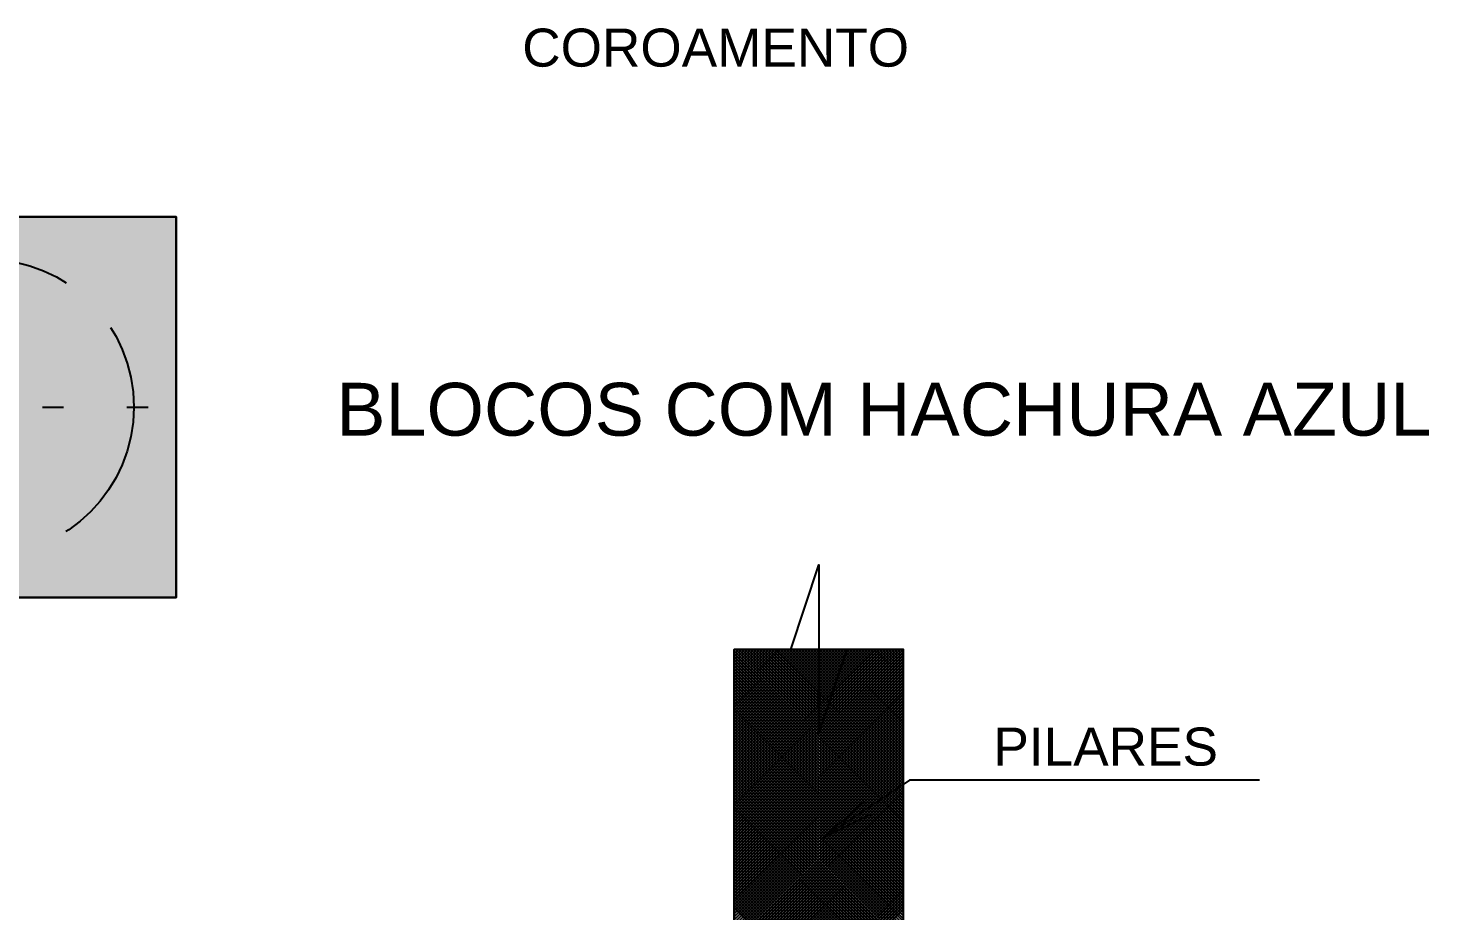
# Model space of a CAD drawing. Extents: x 0 to 119, y 0 to 84.
# Drawn here: x 56.64 to 63.27, y 39.89 to 44.06 of the extents above; entities that cross this region are included whole.
import ezdxf

# ---------------------------------------------------------------- set-up
doc = ezdxf.new("R2010")
doc.units = 0
doc.header["$MEASUREMENT"] = 0
doc.linetypes.add('ESTILO_TQS_0001', pattern=[1, 0.7, -0.3])
doc.linetypes.add('ESTILO_TQS_0002', pattern=[0.4, 0.1, -0.3])
for name, color, linetype in [('10', 252, 'CONTINUOUS'), ('18', 6, 'CONTINUOUS'), ('25', 130, 'CONTINUOUS'), ('29', 9, 'CONTINUOUS'), ('3', 7, 'CONTINUOUS'), ('32', 250, 'CONTINUOUS'), ('6', 178, 'CONTINUOUS')]:
    doc.layers.add(name, color=color, linetype=linetype)
doc.styles.add('TQS_ARIAL', font='arial.ttf')

msp = doc.modelspace()

# ---------------------------------------------------------------- linework, layer by layer
at = {"layer": '10', "color": 252, "linetype": 'ESTILO_TQS_0002'}
msp.add_line((55.510614, 42.271181), (57.376814, 42.271181), dxfattribs=at)
at = {"layer": '10', "color": 252, "linetype": 'ESTILO_TQS_0001'}
msp.add_circle((56.443714, 42.271181), 0.7, dxfattribs=at)
at = {"layer": '18', "color": 6, "linetype": 'Continuous'}
msp.add_lwpolyline([(55.543714, 41.371181), (57.343714, 41.371181), (57.343714, 43.171181), (55.543714, 43.171181), (55.543714, 41.371181)], dxfattribs=at)
at = {"layer": '25', "color": 130, "linetype": 'Continuous'}
msp.add_lwpolyline([(55.543714, 43.171181), (57.343714, 43.171181), (57.343714, 41.371181), (55.543714, 41.371181), (55.543714, 43.171181)], dxfattribs=at)
for points in [[(55.543714, 43.171181), (57.343714, 43.171181), (57.343714, 41.371181)], [(55.543714, 43.171181), (57.343714, 41.371181), (55.543714, 41.371181)]]:
    msp.add_solid(points, dxfattribs=at)
at = {"layer": '29', "color": 9, "linetype": 'Continuous'}
for p, q in [((59.983912, 40.326344), (60.782912, 41.125343)), ((59.983912, 40.340486), (60.768769, 41.125343)), ((59.983912, 40.354628), (60.754627, 41.125343)), ((59.983912, 40.36877), (60.740485, 41.125343)), ((59.983912, 40.382912), (60.726343, 41.125343)), ((59.983912, 40.397054), (60.712201, 41.125343)), ((59.983912, 40.411196), (60.698059, 41.125343)), ((59.983912, 40.425339), (60.683917, 41.125343)), ((59.983912, 40.439481), (60.669774, 41.125343)), ((59.983912, 40.453623), (60.655632, 41.125343)), ((59.983912, 40.467765), (60.64149, 41.125343)), ((59.983912, 40.481907), (60.627348, 41.125343)), ((59.983912, 40.496049), (60.613206, 41.125343)), ((59.983912, 40.510191), (60.599064, 41.125343)), ((59.983912, 40.524334), (60.584922, 41.125343)), ((59.983912, 40.538476), (60.570779, 41.125343)), ((59.983912, 40.552618), (60.556637, 41.125343)), ((59.983912, 40.56676), (60.542495, 41.125343)), ((59.983912, 40.580902), (60.528353, 41.125343)), ((59.983912, 40.595044), (60.514211, 41.125343)), ((59.983912, 40.609186), (60.500069, 41.125343)), ((59.983912, 40.623328), (60.485927, 41.125343)), ((59.983912, 40.637471), (60.471785, 41.125343)), ((59.983912, 40.651613), (60.457642, 41.125343)), ((59.983912, 40.665755), (60.4435, 41.125343)), ((59.983912, 40.679897), (60.429358, 41.125343)), ((59.983912, 40.694039), (60.415216, 41.125343)), ((59.983912, 40.708181), (60.401074, 41.125343)), ((59.983912, 40.722323), (60.386932, 41.125343)), ((59.983912, 40.736466), (60.37279, 41.125343)), ((59.983912, 40.750608), (60.358647, 41.125343)), ((59.983912, 40.76475), (60.344505, 41.125343)), ((59.983912, 40.778892), (60.330363, 41.125343)), ((59.983912, 40.793034), (60.316221, 41.125343)), ((59.983912, 40.807176), (60.302079, 41.125343)), ((59.983912, 40.821318), (60.287937, 41.125343)), ((59.983912, 40.835461), (60.273795, 41.125343)), ((59.983912, 40.849603), (60.259653, 41.125343)), ((59.983912, 40.863745), (60.24551, 41.125343)), ((59.983912, 40.877887), (60.231368, 41.125343)), ((59.983912, 40.892029), (60.217226, 41.125343)), ((59.983912, 40.906171), (60.203084, 41.125343)), ((59.983912, 40.920313), (60.188942, 41.125343)), ((59.983912, 40.934455), (60.1748, 41.125343)), ((59.983912, 40.948598), (60.160658, 41.125343)), ((59.983912, 40.96274), (60.146515, 41.125343)), ((59.983912, 40.976882), (60.132373, 41.125343)), ((59.983912, 40.991024), (60.118231, 41.125343)), ((59.983912, 41.005166), (60.104089, 41.125343)), ((59.983912, 41.019308), (60.089947, 41.125343)), ((59.983912, 41.03345), (60.075805, 41.125343)), ((59.983912, 41.047593), (60.061663, 41.125343)), ((59.983912, 41.061735), (60.04752, 41.125343)), ((59.983912, 41.075877), (60.033378, 41.125343)), ((59.983912, 41.090019), (60.019236, 41.125343)), ((59.983912, 41.104161), (60.005094, 41.125343)), ((59.983912, 41.118303), (59.990952, 41.125343)), ((59.983912, 41.118215), (60.783912, 40.318215)), ((59.983912, 40.312202), (60.783912, 41.112202)), ((59.983912, 41.104073), (60.783912, 40.304073)), ((59.983912, 40.298059), (60.783912, 41.098059)), ((59.983912, 41.089931), (60.783912, 40.289931)), ((59.990927, 41.125343), (60.783912, 40.332358)), ((60.005069, 41.125343), (60.783912, 40.3465)), ((60.019211, 41.125343), (60.783912, 40.360642)), ((60.033353, 41.125343), (60.783912, 40.374784)), ((60.047495, 41.125343), (60.783912, 40.388926)), ((60.061637, 41.125343), (60.783912, 40.403068)), ((60.07578, 41.125343), (60.783912, 40.41721)), ((60.089922, 41.125343), (60.783912, 40.431353)), ((60.104064, 41.125343), (60.783912, 40.445495)), ((60.118206, 41.125343), (60.783912, 40.459637)), ((60.132348, 41.125343), (60.783912, 40.473779)), ((60.14649, 41.125343), (60.783912, 40.487921)), ((60.160632, 41.125343), (60.783912, 40.502063)), ((60.174774, 41.125343), (60.783912, 40.516205)), ((60.188917, 41.125343), (60.783912, 40.530347)), ((60.203059, 41.125343), (60.783912, 40.54449)), ((60.217201, 41.125343), (60.783912, 40.558632)), ((60.231343, 41.125343), (60.783912, 40.572774)), ((60.245485, 41.125343), (60.783912, 40.586916)), ((60.259627, 41.125343), (60.783912, 40.601058)), ((60.273769, 41.125343), (60.783912, 40.6152)), ((60.287912, 41.125343), (60.783912, 40.629342)), ((60.302054, 41.125343), (60.783912, 40.643485)), ((60.316196, 41.125343), (60.783912, 40.657627)), ((60.330338, 41.125343), (60.783912, 40.671769)), ((60.34448, 41.125343), (60.783912, 40.685911)), ((60.358622, 41.125343), (60.783912, 40.700053)), ((60.372764, 41.125343), (60.783912, 40.714195)), ((60.386906, 41.125343), (60.783912, 40.728337)), ((60.401049, 41.125343), (60.783912, 40.742479)), ((60.415191, 41.125343), (60.783912, 40.756622)), ((60.429333, 41.125343), (60.783912, 40.770764)), ((60.443475, 41.125343), (60.783912, 40.784906)), ((60.457617, 41.125343), (60.783912, 40.799048)), ((60.471759, 41.125343), (60.783912, 40.81319)), ((60.485901, 41.125343), (60.783912, 40.827332)), ((60.500044, 41.125343), (60.783912, 40.841474)), ((60.514186, 41.125343), (60.783912, 40.855617)), ((60.528328, 41.125343), (60.783912, 40.869759)), ((60.54247, 41.125343), (60.783912, 40.883901)), ((60.556612, 41.125343), (60.783912, 40.898043)), ((60.570754, 41.125343), (60.783912, 40.912185)), ((60.584896, 41.125343), (60.783912, 40.926327)), ((60.599039, 41.125343), (60.783912, 40.940469)), ((60.613181, 41.125343), (60.783912, 40.954612)), ((60.627323, 41.125343), (60.783912, 40.968754)), ((60.641465, 41.125343), (60.783912, 40.982896)), ((60.655607, 41.125343), (60.783912, 40.997038)), ((60.669749, 41.125343), (60.783912, 41.01118)), ((60.683891, 41.125343), (60.783912, 41.025322)), ((60.698033, 41.125343), (60.783912, 41.039464)), ((60.712176, 41.125343), (60.783912, 41.053606)), ((60.726318, 41.125343), (60.783912, 41.067749)), ((60.74046, 41.125343), (60.783912, 41.081891)), ((60.754602, 41.125343), (60.783912, 41.096033)), ((60.768744, 41.125343), (60.783912, 41.110175)), ((60.782886, 41.125343), (60.783912, 41.124317)), ((59.983912, 40.283917), (60.783912, 41.083917)), ((59.983912, 41.075789), (60.783912, 40.275789)), ((59.983912, 40.269775), (60.783912, 41.069775)), ((59.983912, 41.061647), (60.783912, 40.261647)), ((59.983912, 40.255633), (60.783912, 41.055633)), ((59.983912, 41.047505), (60.783912, 40.247505)), ((59.983912, 40.241491), (60.783912, 41.041491)), ((59.983912, 41.033363), (60.783912, 40.233363)), ((59.983912, 40.227349), (60.783912, 41.027349)), ((59.983912, 41.01922), (60.783912, 40.21922)), ((59.983912, 40.213207), (60.783912, 41.013207)), ((59.983912, 41.005078), (60.783912, 40.205078)), ((59.983912, 40.199064), (60.783912, 40.999064)), ((59.983912, 40.990936), (60.783912, 40.190936)), ((59.983912, 40.184922), (60.783912, 40.984922)), ((59.983912, 40.976794), (60.783912, 40.176794)), ((59.983912, 40.17078), (60.783912, 40.97078)), ((59.983912, 40.962652), (60.783912, 40.162652)), ((59.983912, 40.156638), (60.783912, 40.956638)), ((59.983912, 40.94851), (60.783912, 40.14851)), ((59.983912, 40.142496), (60.783912, 40.942496)), ((59.983912, 40.934368), (60.783912, 40.134368)), ((59.983912, 40.128354), (60.783912, 40.928354)), ((59.983912, 40.920226), (60.783912, 40.120226)), ((59.983912, 40.114212), (60.783912, 40.914212)), ((59.983912, 40.906083), (60.783912, 40.106083)), ((59.983912, 40.100069), (60.783912, 40.900069)), ((59.983912, 40.891941), (60.783912, 40.091941)), ((59.983912, 40.085927), (60.783912, 40.885927)), ((59.983912, 40.877799), (60.783912, 40.077799)), ((59.983912, 40.071785), (60.783912, 40.871785)), ((59.983912, 40.863657), (60.783912, 40.063657)), ((59.983912, 40.057643), (60.783912, 40.857643)), ((59.983912, 40.849515), (60.783912, 40.049515)), ((59.983912, 40.043501), (60.783912, 40.843501)), ((59.983912, 40.835373), (60.783912, 40.035373)), ((59.983912, 40.029359), (60.783912, 40.829359)), ((59.983912, 40.821231), (60.783912, 40.021231)), ((59.983912, 40.015217), (60.783912, 40.815217)), ((59.983912, 40.807088), (60.783912, 40.007088)), ((59.983912, 40.001075), (60.783912, 40.801075)), ((59.983912, 40.792946), (60.783912, 39.992946)), ((59.983912, 39.986932), (60.783912, 40.786932)), ((59.983912, 40.778804), (60.783912, 39.978804)), ((59.983912, 39.97279), (60.783912, 40.77279)), ((59.983912, 40.764662), (60.783912, 39.964662)), ((59.983912, 39.958648), (60.783912, 40.758648)), ((59.983912, 40.75052), (60.783912, 39.95052)), ((59.983912, 39.944506), (60.783912, 40.744506)), ((59.983912, 40.736378), (60.783912, 39.936378)), ((59.983912, 39.930364), (60.783912, 40.730364)), ((59.983912, 40.722236), (60.783912, 39.922236)), ((59.983912, 39.916222), (60.783912, 40.716222)), ((59.983912, 40.708093), (60.783912, 39.908093)), ((59.983912, 39.90208), (60.783912, 40.70208)), ((59.983912, 40.693951), (60.783912, 39.893951)), ((59.983912, 39.887937), (60.783912, 40.687937)), ((59.983912, 40.679809), (60.783912, 39.879809)), ((59.983912, 39.873795), (60.783912, 40.673795)), ((59.983912, 40.665667), (60.783912, 39.865667)), ((59.983912, 39.859653), (60.783912, 40.659653)), ((59.983912, 40.651525), (60.783912, 39.851525)), ((59.983912, 39.845511), (60.783912, 40.645511)), ((59.983912, 40.637383), (60.783912, 39.837383)), ((59.983912, 39.831369), (60.783912, 40.631369)), ((59.983912, 40.623241), (60.783912, 39.823241)), ((59.983912, 39.817227), (60.783912, 40.617227)), ((59.983912, 40.609099), (60.783912, 39.809099)), ((59.983912, 39.803085), (60.783912, 40.603085)), ((59.983912, 40.594956), (60.783912, 39.794956)), ((59.983912, 39.788942), (60.783912, 40.588942)), ((59.983912, 40.580814), (60.783912, 39.780814)), ((59.983912, 39.7748), (60.783912, 40.5748)), ((59.983912, 40.566672), (60.783912, 39.766672)), ((59.983912, 39.760658), (60.783912, 40.560658)), ((59.983912, 40.55253), (60.783912, 39.75253)), ((59.983912, 39.746516), (60.783912, 40.546516)), ((59.983912, 40.538388), (60.783912, 39.738388)), ((59.983912, 39.732374), (60.783912, 40.532374)), ((59.983912, 40.524246), (60.783912, 39.724246)), ((59.983912, 39.718232), (60.783912, 40.518232)), ((59.983912, 40.510104), (60.783912, 39.710104)), ((59.983912, 39.70409), (60.783912, 40.50409)), ((59.983912, 40.495961), (60.783912, 39.695961)), ((59.983912, 39.689948), (60.783912, 40.489948)), ((59.983912, 40.481819), (60.783912, 39.681819)), ((59.983912, 39.675805), (60.783912, 40.475805)), ((59.983912, 40.467677), (60.783912, 39.667677)), ((59.983912, 39.661663), (60.783912, 40.461663)), ((59.983912, 40.453535), (60.783912, 39.653535)), ((59.983912, 39.647521), (60.783912, 40.447521)), ((59.983912, 40.439393), (60.783912, 39.639393)), ((59.983912, 39.633379), (60.783912, 40.433379)), ((59.983912, 40.425251), (60.783912, 39.625251)), ((59.983912, 39.619237), (60.783912, 40.419237)), ((59.983912, 40.411109), (60.783912, 39.611109)), ((59.983912, 39.605095), (60.783912, 40.405095)), ((59.983912, 40.396967), (60.783912, 39.596967)), ((59.983912, 39.590953), (60.783912, 40.390953)), ((59.983912, 40.382824), (60.783912, 39.582824)), ((59.983912, 39.57681), (60.783912, 40.37681)), ((59.983912, 40.368682), (60.783912, 39.568682)), ((59.983912, 39.562668), (60.783912, 40.362668)), ((59.983912, 40.35454), (60.783912, 39.55454)), ((59.983912, 39.548526), (60.783912, 40.348526)), ((59.983912, 40.340398), (60.783912, 39.540398)), ((59.983912, 39.534384), (60.783912, 40.334384)), ((59.983912, 40.326256), (60.783912, 39.526256)), ((59.983912, 39.520242), (60.783912, 40.320242)), ((59.983912, 40.312114), (60.783912, 39.512114)), ((59.983912, 39.5061), (60.783912, 40.3061)), ((59.983912, 40.297972), (60.783912, 39.497972)), ((59.983912, 39.491958), (60.783912, 40.291958)), ((59.983912, 40.283829), (60.783912, 39.483829)), ((59.983912, 39.477816), (60.783912, 40.277816)), ((59.983912, 40.269687), (60.783912, 39.469687)), ((59.983912, 39.463673), (60.783912, 40.263673)), ((59.983912, 40.255545), (60.783912, 39.455545)), ((59.983912, 39.449531), (60.783912, 40.249531)), ((59.983912, 40.241403), (60.783912, 39.441403)), ((59.983912, 39.435389), (60.783912, 40.235389)), ((59.983912, 40.227261), (60.783912, 39.427261)), ((59.983912, 39.421247), (60.783912, 40.221247)), ((59.983912, 40.213119), (60.783912, 39.413119)), ((59.983912, 39.407105), (60.783912, 40.207105)), ((59.983912, 40.198977), (60.782291, 39.400598)), ((59.983912, 40.184834), (60.768149, 39.400598)), ((59.983912, 40.170692), (60.754006, 39.400598)), ((59.991547, 39.400598), (60.783912, 40.192963)), ((60.00569, 39.400598), (60.783912, 40.178821)), ((60.019832, 39.400598), (60.783912, 40.164678)), ((59.983912, 40.15655), (60.739864, 39.400598)), ((59.983912, 40.142408), (60.725722, 39.400598)), ((59.983912, 40.128266), (60.71158, 39.400598)), ((59.983912, 40.114124), (60.697438, 39.400598)), ((59.983912, 40.099982), (60.683296, 39.400598)), ((60.033974, 39.400598), (60.783912, 40.150536)), ((60.048116, 39.400598), (60.783912, 40.136394)), ((60.062258, 39.400598), (60.783912, 40.122252)), ((60.0764, 39.400598), (60.783912, 40.10811)), ((60.090542, 39.400598), (60.783912, 40.093968)), ((59.983912, 40.08584), (60.669154, 39.400598)), ((59.983912, 40.071697), (60.655012, 39.400598)), ((59.983912, 40.057555), (60.640869, 39.400598)), ((59.983912, 40.043413), (60.626727, 39.400598)), ((59.983912, 40.029271), (60.612585, 39.400598)), ((60.104685, 39.400598), (60.783912, 40.079826)), ((60.118827, 39.400598), (60.783912, 40.065683)), ((60.132969, 39.400598), (60.783912, 40.051541)), ((60.147111, 39.400598), (60.783912, 40.037399)), ((59.983912, 40.015129), (60.598443, 39.400598)), ((59.983912, 40.000987), (60.584301, 39.400598)), ((59.983912, 39.986845), (60.570159, 39.400598)), ((59.983912, 39.972702), (60.556017, 39.400598)), ((60.161253, 39.400598), (60.783912, 40.023257)), ((60.175395, 39.400598), (60.783912, 40.009115)), ((60.189537, 39.400598), (60.783912, 39.994973)), ((60.203679, 39.400598), (60.783912, 39.980831)), ((60.217822, 39.400598), (60.783912, 39.966689)), ((59.983912, 39.95856), (60.541874, 39.400598)), ((59.983912, 39.944418), (60.527732, 39.400598)), ((59.983912, 39.930276), (60.51359, 39.400598)), ((59.983912, 39.916134), (60.499448, 39.400598)), ((59.983912, 39.901992), (60.485306, 39.400598)), ((60.231964, 39.400598), (60.783912, 39.952546)), ((60.246106, 39.400598), (60.783912, 39.938404)), ((60.260248, 39.400598), (60.783912, 39.924262)), ((60.27439, 39.400598), (60.783912, 39.91012)), ((60.288532, 39.400598), (60.783912, 39.895978))]:
    msp.add_line(p, q, dxfattribs=at)
msp.add_lwpolyline([(59.983912, 39.400598), (60.783912, 39.400598), (60.783912, 41.125343), (59.983912, 41.125343), (59.983912, 39.400598)], dxfattribs=at)
at = {"layer": '32', "color": 250, "linetype": 'Continuous'}
msp.add_lwpolyline([(62.468458, 40.506511), (60.812789, 40.506511), (60.409128, 40.23772), (60.59735, 40.402257), (60.409128, 40.23772), (60.633521, 40.347936)], dxfattribs=at)
at = {"layer": '6', "color": 178, "linetype": 'Continuous'}
for p, q in [((59.983912, 39.400598), (59.983912, 41.125343)), ((60.783912, 39.400598), (60.783912, 41.125343))]:
    msp.add_line(p, q, dxfattribs=at)
msp.add_lwpolyline([(59.983912, 41.125343), (60.250579, 41.125343), (60.383912, 41.525343), (60.383912, 40.725343), (60.517246, 41.125343), (60.783912, 41.125343)], dxfattribs=at)

# ---------------------------------------------------------------- texts
at = {"layer": '3', "color": 7, "linetype": 'Continuous', "style": 'TQS_ARIAL'}
msp.add_text('BLOCOS COM HACHURA AZUL', height=0.25, dxfattribs=at).set_placement((58.10084, 42.136059))
at = {"layer": '32', "color": 250, "linetype": 'Continuous', "style": 'TQS_ARIAL'}
for s, p in [('COROAMENTO', (58.980712, 43.881602)), ('PILARES', (61.209704, 40.575404))]:
    msp.add_text(s, height=0.18, dxfattribs=at).set_placement(p)

doc.saveas('drawing.dxf')
